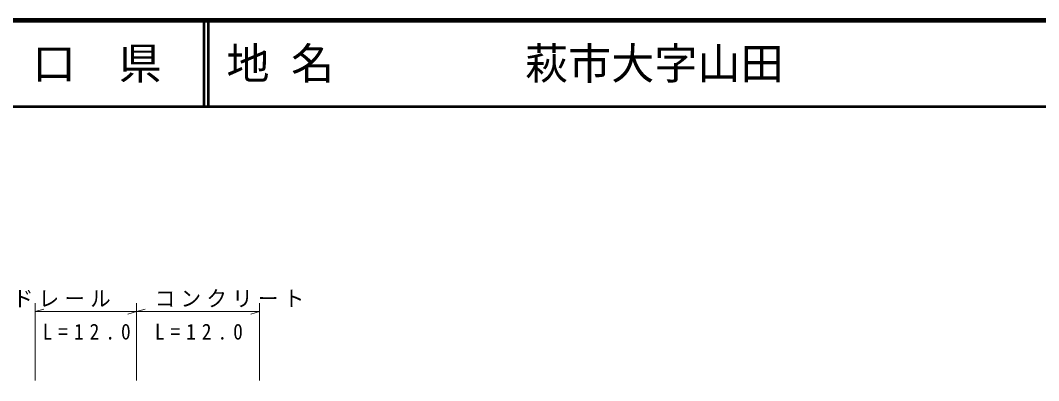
# Model space of a CAD drawing. Units: millimetres, scale not verified. Extents: x 40000 to 680000, y 20000 to 380000.
# Drawn here: x 346471 to 464621, y 338216 to 380000 of the extents above; entities that cross this region are included whole.
import ezdxf
from ezdxf.enums import TextEntityAlignment as Align

# ---------------------------------------------------------------- set-up
doc = ezdxf.new("R2010")
doc.units = ezdxf.units.MM
doc.header["$LTSCALE"] = 1000
for name, color, linetype, lineweight in [('M-STR-HTXT', 7, 'Continuous', 13), ('M-TTL', 2, 'Continuous', 140), ('M-TTL-LINE', 7, 'Continuous', 50), ('M-TTL-TXT', 7, 'Continuous', 13)]:
    doc.layers.add(name, color=color, linetype=linetype, lineweight=lineweight)
doc.styles.add('ＭＳ ゴシック', font='')
doc.styles.get('ＭＳ ゴシック').set_extended_font_data('MS Gothic')

msp = doc.modelspace()

# ---------------------------------------------------------------- linework, layer by layer
at = {"layer": 'M-STR-HTXT'}
for p, q in [((348196, 338216), (348196, 347216)), ((348196, 346216), (349196, 346496)), ((348196, 346216), (359940, 346216)), ((359940, 346216), (358940, 345936)), ((359940, 338216), (359940, 347216)), ((359940, 346216), (360940, 346496)), ((359940, 346216), (374224, 346216)), ((374224, 346216), (373224, 345936)), ((374224, 347216), (374224, 338216))]:
    msp.add_line(p, q, dxfattribs=at)
at = {"layer": 'M-TTL'}
msp.add_line((680000, 380000), (40000, 380000), dxfattribs=at)
at = {"layer": 'M-TTL-LINE'}
for p, q in [((367750, 380000), (367750, 370000)), ((368250, 380000), (368250, 370000)), ((40000, 370000), (680000, 370000))]:
    msp.add_line(p, q, dxfattribs=at)

# ---------------------------------------------------------------- texts
at = {"layer": 'M-STR-HTXT', "char_height": 1833, "attachment_point": 7, "style": 'ＭＳ ゴシック'}
for s, insert in [('\\T1.26;\\W0.95;ガードレール', (339617, 346716)), ('\\T1.26;\\W0.95;コンクリート', (362072, 346716)), ('\\T1.62;\\W0.9;L=12.0', (349058, 342952)), ('\\T1.62;\\W0.9;L=12.0', (362072, 342952))]:
    msp.add_mtext(s, dxfattribs=dict(at, insert=insert))
at = {"layer": 'M-TTL-TXT', "style": 'ＭＳ ゴシック'}
msp.add_text('山\u3000口\u3000県', height=3666, dxfattribs=at).set_placement((350375, 375000), align=Align.MIDDLE_CENTER)
for s, p in [('地 名', (370380, 375000)), ('萩市大字山田', (405024, 375000))]:
    msp.add_text(s, height=3666, dxfattribs=at).set_placement(p, align=Align.MIDDLE_LEFT)

doc.saveas('drawing.dxf')
